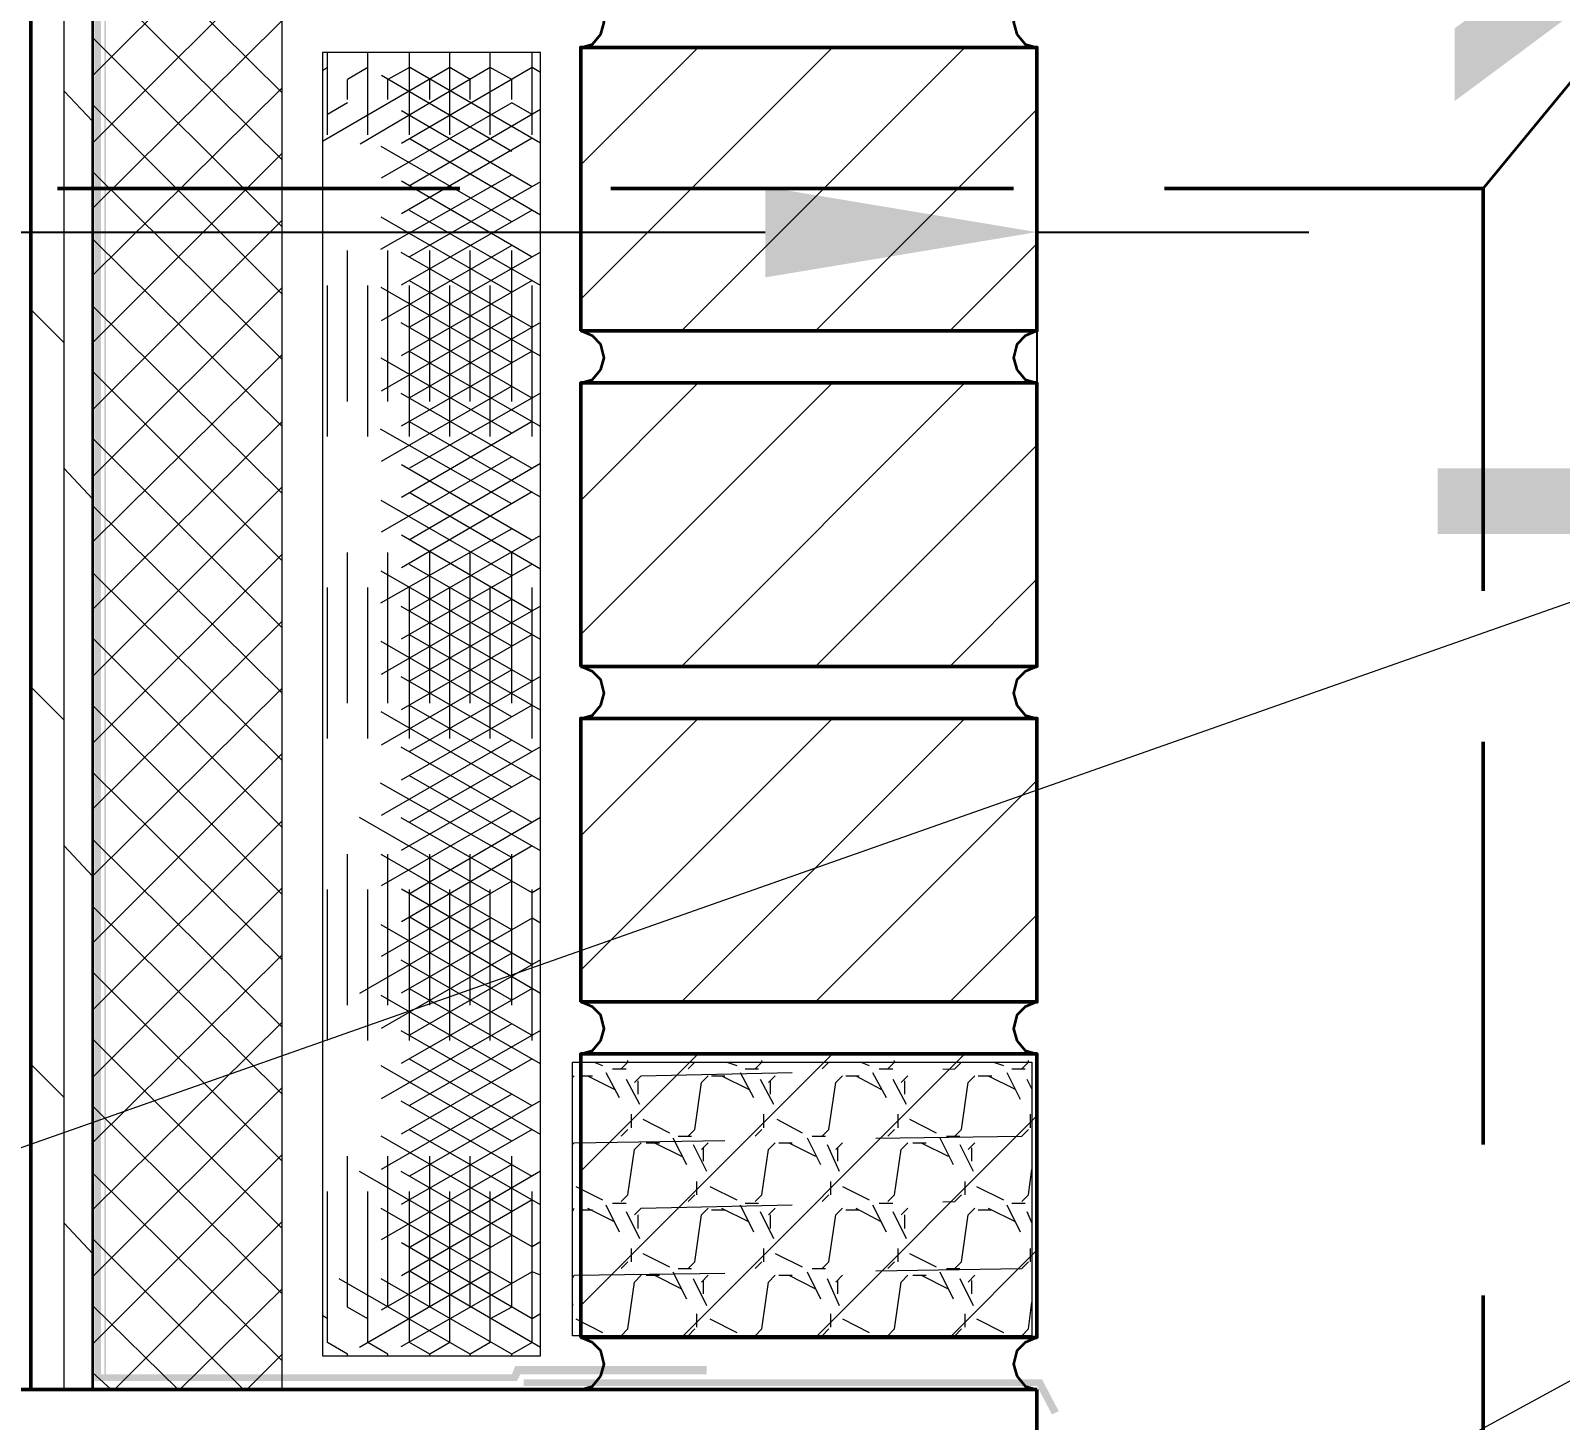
# Model space of a CAD drawing. Header units: inches. Extents: x 5 to 516, y -193 to 129.
# Drawn here: x 354.601 to 355.614, y -44.656 to -43.736 of the extents above; entities that cross this region are included whole.
import ezdxf

# ---------------------------------------------------------------- set-up
doc = ezdxf.new("R2010")
doc.units = ezdxf.units.IN
doc.header["$MEASUREMENT"] = 0
doc.linetypes.add('PDF_IMPORT', pattern=[1, 0.8, -0.2])
for name, color, linetype in [('Highlight', 210, 'Continuous'), ('PDF5_Geometry', 7, 'Continuous'), ('PDF5_Solid Fills', 7, 'Continuous')]:
    doc.layers.add(name, color=color, linetype=linetype)
doc.styles.get("Standard").update_dxf_attribs({"font": 'arial.ttf'})
doc.dimstyles.get("Standard").update_dxf_attribs({"dimtxt": 0.4, "dimasz": 0.18, "dimexe": 0.18, "dimexo": 0.0625, "dimgap": 0.09, "dimtad": 0, "dimtih": 1, "dimtoh": 1, "dimdec": 4, "dimlfac": 12, "dimzin": 0, "dimdsep": 46, "dimlunit": 4, "dimtxsty": 'Standard', "dimcen": 0.09, "dimadec": 3, "dimazin": 0, "dimtfac": 1, "dimtdec": 4, "dimtofl": 0, "dimtmove": 0, "dimatfit": 3, "dimfxl": 1, "dimtolj": 1, "dimtzin": 0, "dimarcsym": 0})

# ---------------------------------------------------------------- blocks, each defined once
blk = doc.blocks.new('*D82')
at = {"layer": 'Defpoints', "color": 0, "transparency": 16777216}
for p in [(355.2677, -43.7123), (354.0388, -43.7355), (355.2677, -43.8691)]:
    blk.add_point(p, dxfattribs=at)
at = {"layer": 'Highlight', "color": 0, "lineweight": -2, "transparency": 16777216}
for p, q in [((355.2677, -43.7748), (355.2677, -44.0491)), ((354.0388, -43.798), (354.0388, -44.0491)), ((354.2188, -43.8691), (355.0877, -43.8691)), ((355.2677, -43.8691), (355.4477, -43.8691))]:
    blk.add_line(p, q, dxfattribs=at)
at = {"layer": 'Highlight', "color": 0, "transparency": 16777216}
for points in [[(354.2188, -43.8391), (354.2188, -43.8991), (354.0388, -43.8691)], [(355.0877, -43.8391), (355.0877, -43.8991), (355.2677, -43.8691)]]:
    blk.add_solid(points, dxfattribs=at)
at = {"layer": 'Highlight', "color": 0, "transparency": 16777216, "insert": (356.2022, -43.8691), "char_height": 0.4, "attachment_point": 5}
blk.add_mtext('\\A1;1\'-2{\\H1x;\\S3/4;}"', dxfattribs=at)

msp = doc.modelspace()

# ---------------------------------------------------------------- hatches: boundary and pattern name
at = {"layer": 'PDF5_Solid Fills', "transparency": 33554559}
for points in [[(354.6510254, -44.6256769), (354.6499183, -43.4201215), (354.6499183, -44.6256769), (354.6476953, -44.6256769), (354.6476962, -43.3156769), (354.6432519, -43.3156769), (354.6432518, -44.6301215), (354.9232519, -44.6301215), (354.925474, -44.6256769), (355.048808, -44.6256769), (355.048808, -44.6201213), (354.9221397, -44.6201213), (354.9199185, -44.625677)], [(354.9276961, -44.6290101), (354.9276961, -44.6334546), (355.2676962, -44.6334547), (355.2776959, -44.6523436), (355.2821413, -44.6501212), (355.2710295, -44.6290101)]]:
    msp.add_hatch(color=256, dxfattribs=at).paths.add_polyline_path(points)

# ---------------------------------------------------------------- linework, layer by layer
at = {"layer": 'PDF5_Geometry', "lineweight": 35}
msp.add_lwpolyline([(354.6010292, -44.6356768), (354.6010292, -42.6356766), (354.6421403, -42.6356766), (354.6421403, -44.6356768)], close=True, dxfattribs=at)
at = {"layer": 'PDF5_Geometry', "lineweight": 15}
for points in [[(354.6021414, -44.6356768), (354.6021414, -42.6356766)], [(354.6232505, -44.6356768), (354.6232505, -42.6356766)], [(353.7510286, -44.7723436), (358.289918, -43.1745657), (358.7865848, -43.1745657)], [(354.9199175, -45.0123437), (358.2899177, -43.1745658), (358.7865846, -43.1745658)], [(354.6421397, -43.7656768), (354.7676953, -43.6401212)], [(354.7676958, -43.776788), (354.6421403, -43.6523436)], [(354.6421397, -43.8101214), (354.7676953, -43.6845659)], [(354.7676958, -43.8212324), (354.6421403, -43.6967879)], [(354.6421397, -43.8534547), (354.7676953, -43.7290102)], [(354.7676958, -43.865677), (354.6421403, -43.7401214)], [(354.9654746, -43.9134545), (355.1321413, -43.7467878)], [(354.9654746, -43.8245659), (355.0432524, -43.7467881)], [(355.0321409, -43.9345656), (355.2199187, -43.7467878)], [(354.7976958, -43.7601212), (354.7943624, -43.7623434)], [(354.8243636, -43.7601212), (354.8110303, -43.767899)], [(354.8521414, -43.7601212), (354.8376969, -43.767899)], [(354.8921398, -43.7678989), (354.8788064, -43.7601212)], [(354.9199175, -43.7678989), (354.9054731, -43.7601212)], [(354.9388068, -43.7634547), (354.9332512, -43.7601213)], [(354.6421397, -43.7956767), (354.6232509, -43.7756767)], [(354.6421397, -43.897899), (354.7676953, -43.7734546)], [(354.7676958, -43.9101213), (354.6421403, -43.7845658)], [(354.8110286, -43.7834547), (354.7976952, -43.7912325)], [(354.9332503, -43.7912325), (354.919917, -43.7834547)], [(355.1210307, -43.9345656), (355.2676973, -43.7878989)], [(354.6421397, -43.9423437), (354.7676953, -43.8167881)], [(354.7676958, -43.9534546), (354.6421403, -43.8290101)], [(354.6021414, -43.8378992), (354.6010303, -43.8367881)], [(354.6421397, -43.986788), (354.7676953, -43.8612324)], [(354.7676958, -43.9978992), (354.6421403, -43.8734548)], [(355.2099182, -43.9345656), (355.267696, -43.8767878)], [(354.6421397, -44.0312323), (354.7676953, -43.9056768)], [(354.6232505, -43.9423437), (354.6021394, -43.9212325)], [(354.7676958, -44.0423435), (354.6421403, -43.9178991)], [(354.6421397, -44.0745659), (354.7676953, -43.9501214)], [(354.7676958, -44.0867879), (354.6421403, -43.9612323)], [(354.9654746, -44.1356768), (355.1321413, -43.9690101)], [(354.9654746, -44.0467881), (355.0432524, -43.9690103)], [(355.0321409, -44.1567879), (355.2199187, -43.9690101)], [(354.6421397, -44.1190102), (354.7676953, -43.9945658)], [(354.7676958, -44.1312325), (354.6421403, -44.0056769)], [(355.1210307, -44.1567879), (355.2676973, -44.0101212)], [(354.6421397, -44.0456767), (354.6232509, -44.0256767)], [(354.6421397, -44.1634545), (354.7676953, -44.037899)], [(354.7676958, -44.1745658), (354.6421403, -44.0501213)], [(354.6421397, -44.2078992), (354.7676953, -44.0823436)], [(354.6021414, -44.0878992), (354.6010303, -44.0867881)], [(354.7676958, -44.2190101), (354.6421403, -44.0945657)], [(355.2099182, -44.1567879), (355.267696, -44.0990101)], [(354.6421397, -44.2512324), (354.7676953, -44.126788)], [(354.7676958, -44.2634547), (354.6421403, -44.1378992)], [(354.6232505, -44.1923437), (354.6021394, -44.1712326)], [(354.7676953, -44.1712323), (354.6421397, -44.2956768), (354.6232509, -44.2756768)], [(354.7676958, -44.3078991), (354.6421403, -44.1823435)], [(354.9654746, -44.357899), (355.1321413, -44.1912323)], [(354.9654746, -44.2690103), (355.0432524, -44.1912326)], [(355.0321409, -44.3790101), (355.2199187, -44.1912323)], [(354.6421397, -44.3401214), (354.7676953, -44.2145658)], [(354.7676958, -44.3512323), (354.6421403, -44.2267879)], [(355.1210307, -44.3790101), (355.2676973, -44.2323434)], [(354.6421397, -44.3845657), (354.7676953, -44.2590102)], [(354.7676958, -44.3956769), (354.6421403, -44.2712325)], [(354.6421397, -44.4290103), (354.7676953, -44.3034548)], [(354.9388068, -44.3034548), (354.9332512, -44.3067881)], [(354.7676958, -44.4401213), (354.6421403, -44.3156768)], [(354.9388068, -44.326788), (354.9332512, -44.3234547)], [(355.2099182, -44.3790101), (355.267696, -44.3212323)], [(354.6021414, -44.3378993), (354.6010303, -44.3367881)], [(354.6421397, -44.4723436), (354.7676953, -44.3478992)], [(354.7676958, -44.4845659), (354.6421403, -44.3590103)], [(354.6421397, -44.5167879), (354.7676953, -44.3923435)], [(354.7676958, -44.5290102), (354.6421403, -44.4034547)], [(354.9654746, -44.5801212), (355.1321413, -44.4134546)], [(354.9654746, -44.4912326), (355.0432524, -44.4134548)], [(355.0321409, -44.6012323), (355.2199187, -44.4134546)], [(354.6232505, -44.4423437), (354.6021394, -44.4212326)], [(354.9599182, -44.4290103), (354.9610293, -44.4278992)], [(354.9643624, -44.427899), (354.9732513, -44.427899)], [(354.9699189, -44.427899), (354.9876967, -44.4367879)], [(354.9743632, -44.4190102), (354.9799187, -44.4212324)], [(354.9821418, -44.4256769), (354.9910306, -44.4423435)], [(354.986586, -44.4234547), (354.9954749, -44.4234547)], [(354.9921402, -44.4234547), (354.9965847, -44.4190103)], [(354.9965845, -44.4190102), (354.9965845, -44.4178991)], [(355.0010287, -44.4323435), (355.0054732, -44.4278991)], [(355.0365851, -44.4234547), (355.0410296, -44.4190103)], [(355.0454736, -44.4323435), (355.0499181, -44.4278991)], [(355.05214, -44.427899), (355.0610289, -44.427899)], [(355.0588064, -44.427899), (355.0765842, -44.4367879)], [(355.0621408, -44.4190102), (355.0688074, -44.4212324)], [(355.0710293, -44.4256769), (355.0799182, -44.4423435)], [(355.0743636, -44.4234547), (355.0832525, -44.4234547)], [(355.08103, -44.4234547), (355.0854745, -44.4190103)], [(355.0854743, -44.4190102), (355.0854743, -44.4178991)], [(355.0899185, -44.4323435), (355.094363, -44.4278991)], [(355.1254749, -44.4234547), (355.1299194, -44.4190103)], [(355.1343634, -44.4323435), (355.1388079, -44.4278991)], [(355.1410298, -44.427899), (355.1499187, -44.427899)], [(355.1476962, -44.427899), (355.1643629, -44.4367879)], [(355.1510283, -44.4190102), (355.1565839, -44.4212324)], [(355.1588069, -44.4256769), (355.1676958, -44.4423435)], [(355.1632512, -44.4234547), (355.1721401, -44.4234547)], [(355.1688076, -44.4234547), (355.1732521, -44.4190103)], [(355.1732519, -44.4190102), (355.1732519, -44.4178991)], [(355.1776962, -44.4323435), (355.1821406, -44.4278991)], [(355.2132525, -44.4234547), (355.217697, -44.4190103)], [(355.2221411, -44.4323435), (355.2265855, -44.4278991)], [(355.2288074, -44.427899), (355.2376963, -44.427899)], [(355.2354738, -44.427899), (355.2532516, -44.4367879)], [(355.2388059, -44.4190102), (355.2454726, -44.4212324)], [(355.2476967, -44.4256769), (355.2565856, -44.4434546)], [(355.2510288, -44.4234547), (355.2599177, -44.4234547)], [(355.2576952, -44.4234547), (355.2621396, -44.4190103)], [(355.2621394, -44.4190102), (355.2621394, -44.4178991)], [(354.6421397, -44.5612326), (354.7676953, -44.435677)], [(354.9954745, -44.4301214), (355.0043634, -44.4467881)], [(355.0032509, -44.4312325), (355.0032509, -44.4401214)], [(355.0410294, -44.4634548), (355.0454738, -44.4323437)], [(355.0843621, -44.4301214), (355.093251, -44.4467881)], [(355.0910285, -44.4312325), (355.0910285, -44.4401214)], [(355.1299192, -44.4634548), (355.1343636, -44.4323437)], [(355.1721397, -44.4301214), (355.1810286, -44.4467881)], [(355.1799183, -44.4312325), (355.1799183, -44.4401214)], [(355.2176968, -44.4634548), (355.2221412, -44.4323437)], [(355.2610295, -44.4301214), (355.2643628, -44.4367881)], [(354.7676958, -44.5723435), (354.6421403, -44.447899)], [(354.9988066, -44.4534546), (354.9988066, -44.4623435)], [(355.0065852, -44.4567881), (355.024363, -44.465677)], [(355.0865842, -44.4534546), (355.0865842, -44.4623435)], [(355.0954727, -44.4567881), (355.1121394, -44.465677)], [(355.1210307, -44.6012323), (355.2676973, -44.4545657)], [(355.175474, -44.4534546), (355.175474, -44.4623435)], [(355.1832504, -44.4567881), (355.2010281, -44.465677)], [(355.2632516, -44.4534546), (355.2632516, -44.4623435)], [(354.9921402, -44.4678991), (354.9965847, -44.4634546)], [(355.0299187, -44.4678991), (355.0388076, -44.4678991)], [(355.0365851, -44.4678991), (355.0410296, -44.4634546)], [(355.08103, -44.4678991), (355.0854745, -44.4634546)], [(355.1188063, -44.4678991), (355.1276952, -44.4678991)], [(355.1254749, -44.4678991), (355.1299194, -44.4634546)], [(355.1688076, -44.4678991), (355.1732521, -44.4634546)], [(355.2076961, -44.4678991), (355.216585, -44.4678991)], [(355.2132525, -44.4678991), (355.217697, -44.4634546)], [(355.2576952, -44.4678991), (355.2621396, -44.4634546)], [(354.9599182, -44.4734547), (354.9610293, -44.4723436)], [(354.9965845, -44.5067881), (355.0010289, -44.4767881)], [(355.0010287, -44.4767882), (355.0054732, -44.4723437)], [(355.0088073, -44.4723436), (355.0176962, -44.4723436)], [(355.0143638, -44.4723436), (355.0321416, -44.4812325)], [(355.0265844, -44.4690101), (355.0354733, -44.4867879)], [(355.0399172, -44.4734547), (355.0488061, -44.4912325)], [(355.0454736, -44.4767882), (355.0499181, -44.4723437)], [(355.0465858, -44.4756768), (355.0465858, -44.4845657)], [(355.0854743, -44.5067881), (355.0899187, -44.4767881)], [(355.0899185, -44.4767882), (355.094363, -44.4723437)], [(355.0965849, -44.4723436), (355.1054738, -44.4723436)], [(355.1032513, -44.4723436), (355.1210291, -44.4812325)], [(355.1154742, -44.4690101), (355.1243631, -44.4867879)], [(355.128807, -44.4734547), (355.1365848, -44.4912325)], [(355.1343634, -44.4767882), (355.1388079, -44.4723437)], [(355.1354734, -44.4756768), (355.1354734, -44.4845657)], [(355.1732519, -44.5067881), (355.1776963, -44.4767881)], [(355.1776962, -44.4767882), (355.1821406, -44.4723437)], [(355.1854747, -44.4723436), (355.1943636, -44.4723436)], [(355.1910289, -44.4723436), (355.2088067, -44.4812325)], [(355.2032518, -44.4690101), (355.2121407, -44.4867879)], [(355.2165846, -44.4734547), (355.2254735, -44.4912325)], [(355.2221411, -44.4767882), (355.2265855, -44.4723437)], [(355.2243632, -44.4756768), (355.2243632, -44.4845657)], [(354.6421397, -44.6056769), (354.7676953, -44.4801213)], [(354.7676958, -44.6167881), (354.6421403, -44.4923437)], [(354.9599182, -44.4912326), (354.9599182, -44.4901215)], [(355.0421416, -44.4978993), (355.0421416, -44.5067881)], [(355.1310291, -44.4978993), (355.1310291, -44.5067881)], [(355.2199189, -44.4978993), (355.2199189, -44.5067881)], [(355.2621394, -44.5067881), (355.2643617, -44.4901214)], [(354.9621403, -44.5012325), (354.9799181, -44.5101213)], [(354.9921402, -44.5112323), (354.9965847, -44.5067879)], [(355.0365851, -44.5112323), (355.0410296, -44.5067879)], [(355.0510301, -44.5012325), (355.0688079, -44.5101213)], [(355.08103, -44.5112323), (355.0854745, -44.5067879)], [(355.1254749, -44.5112323), (355.1299194, -44.5067879)], [(355.1388077, -44.5012325), (355.1565855, -44.5101213)], [(355.1688076, -44.5112323), (355.1732521, -44.5067879)], [(355.2132525, -44.5112323), (355.217697, -44.5067879)], [(355.2276953, -44.5012325), (355.245473, -44.5101213)], [(355.2576952, -44.5112323), (355.2621396, -44.5067879)], [(354.9599182, -44.517899), (354.9610293, -44.5156768)], [(354.9643624, -44.5167879), (354.9732513, -44.5167879)], [(354.9699189, -44.5156769), (354.9876967, -44.5245658)], [(354.9821418, -44.5134547), (354.9910306, -44.5312325)], [(354.986586, -44.5123437), (354.9954749, -44.5123437)], [(354.9954745, -44.517899), (355.0043634, -44.5356768)], [(355.0010287, -44.5201214), (355.0054732, -44.515677)], [(355.0454736, -44.5201214), (355.0499181, -44.515677)], [(355.05214, -44.5167879), (355.0610289, -44.5167879)], [(355.0588064, -44.5156769), (355.0765842, -44.5245658)], [(355.0710293, -44.5134547), (355.0799182, -44.5312325)], [(355.0743636, -44.5123437), (355.0832525, -44.5123437)], [(355.0843621, -44.517899), (355.093251, -44.5356768)], [(355.0899185, -44.5201214), (355.094363, -44.515677)], [(355.1343634, -44.5201214), (355.1388079, -44.515677)], [(355.1410298, -44.5167879), (355.1499187, -44.5167879)], [(355.1476962, -44.5156769), (355.1643629, -44.5245658)], [(355.1588069, -44.5134547), (355.1676958, -44.5312325)], [(355.1632512, -44.5123437), (355.1721401, -44.5123437)], [(355.1721397, -44.517899), (355.1810286, -44.5356768)], [(355.1776962, -44.5201214), (355.1821406, -44.515677)], [(355.2221411, -44.5201214), (355.2265855, -44.515677)], [(355.2288074, -44.5167879), (355.2376963, -44.5167879)], [(355.2354738, -44.5156769), (355.2532516, -44.5245658)], [(355.2476967, -44.5134547), (355.2565856, -44.5312325)], [(355.2510288, -44.5123437), (355.2599177, -44.5123437)], [(355.2610295, -44.517899), (355.2643628, -44.5256768)], [(354.6421397, -44.5456768), (354.6232509, -44.5256768)], [(354.6565847, -44.6356768), (354.7676958, -44.5245657)], [(355.0032509, -44.5201214), (355.0032509, -44.5290103)], [(355.0410294, -44.5512324), (355.0454738, -44.5201213)], [(355.0910285, -44.5201214), (355.0910285, -44.5290103)], [(355.1299192, -44.5512324), (355.1343636, -44.5201213)], [(355.1799183, -44.5201214), (355.1799183, -44.5290103)], [(355.2176968, -44.5512324), (355.2221412, -44.5201213)], [(354.7421402, -44.6356768), (354.6421402, -44.5356768)], [(354.9388068, -44.537899), (354.9332512, -44.5412324)], [(354.9988066, -44.5423436), (354.9988066, -44.5512325)], [(355.0065852, -44.5456768), (355.024363, -44.5545657)], [(355.0865842, -44.5423436), (355.0865842, -44.5512325)], [(355.0943628, -44.5456768), (355.1121406, -44.5545657)], [(355.175474, -44.5423436), (355.175474, -44.5512325)], [(355.1832504, -44.5456768), (355.2010281, -44.5545657)], [(355.2099182, -44.6012323), (355.267696, -44.5434546)], [(355.2632516, -44.5423436), (355.2632516, -44.5512325)], [(354.9388068, -44.5601215), (354.9332512, -44.5578993)], [(354.9921402, -44.5556769), (354.9965847, -44.5512325)], [(355.0265844, -44.5578991), (355.0354733, -44.5756769)], [(355.0299187, -44.5556769), (355.0388076, -44.5556769)], [(355.0365851, -44.5556769), (355.0410296, -44.5512325)], [(355.08103, -44.5556769), (355.0854745, -44.5512325)], [(355.1154742, -44.5578991), (355.1243631, -44.5756769)], [(355.1188063, -44.5556769), (355.1276952, -44.5556769)], [(355.1254749, -44.5556769), (355.1299194, -44.5512325)], [(355.1688076, -44.5556769), (355.1732521, -44.5512325)], [(355.2032518, -44.5578991), (355.2121407, -44.5756769)], [(355.2076961, -44.5556769), (355.216585, -44.5556769)], [(355.2132525, -44.5556769), (355.217697, -44.5512325)], [(355.2576952, -44.5556769), (355.2621396, -44.5512325)], [(354.6999174, -44.6356768), (354.7676952, -44.5690101)], [(354.9599182, -44.5623436), (354.9610293, -44.5601214)], [(354.9965845, -44.595677), (355.0010289, -44.5645659)], [(355.0010287, -44.5645658), (355.0054732, -44.5601213)], [(355.0088073, -44.5601215), (355.0176962, -44.5601215)], [(355.0143638, -44.5601215), (355.0321416, -44.5690104)], [(355.0399172, -44.5623436), (355.0488061, -44.5801214)], [(355.0454736, -44.5645658), (355.0499181, -44.5601213)], [(355.0465858, -44.5634547), (355.0465858, -44.5723436)], [(355.0854743, -44.595677), (355.0899187, -44.5645659)], [(355.0899185, -44.5645658), (355.094363, -44.5601213)], [(355.0965849, -44.5601215), (355.1054738, -44.5601215)], [(355.1032513, -44.5601215), (355.1210291, -44.5690104)], [(355.128807, -44.5623436), (355.1365848, -44.5801214)], [(355.1343634, -44.5645658), (355.1388079, -44.5601213)], [(355.1354734, -44.5634547), (355.1354734, -44.5723436)], [(355.1732519, -44.595677), (355.1776963, -44.5645659)], [(355.1776962, -44.5645658), (355.1821406, -44.5601213)], [(355.1854747, -44.5601215), (355.1943636, -44.5601215)], [(355.1910289, -44.5601215), (355.2088067, -44.5690104)], [(355.2165846, -44.5623436), (355.2254735, -44.5801214)], [(355.2221411, -44.5645658), (355.2265855, -44.5601213)], [(355.2243632, -44.5634547), (355.2243632, -44.5723436)], [(354.9599182, -44.5790102), (354.9599182, -44.5801213)], [(355.2621394, -44.595677), (355.2643617, -44.5778992)], [(354.6021414, -44.5878993), (354.6010303, -44.5867882)], [(354.6988075, -44.6356768), (354.6421408, -44.5801212)], [(354.7976958, -44.5890103), (354.7943624, -44.5867881)], [(354.8243636, -44.5890103), (354.8110303, -44.5812326)], [(354.9199175, -44.5812326), (354.9054731, -44.5890104)], [(354.9388068, -44.5856769), (354.9332512, -44.5890102)], [(354.9621403, -44.5890103), (354.9799181, -44.5978992)], [(355.0421416, -44.5856769), (355.0421416, -44.5945657)], [(355.0510301, -44.5890103), (355.0688079, -44.5978992)], [(355.1310291, -44.5856769), (355.1310291, -44.5945657)], [(355.1388077, -44.5890103), (355.1565855, -44.5978992)], [(355.2199189, -44.5856769), (355.2199189, -44.5945657)], [(355.2276953, -44.5890103), (355.245473, -44.5978992)], [(354.9921402, -44.6001213), (354.9965847, -44.5956768)], [(355.0354729, -44.6001213), (355.036584, -44.6001213)], [(355.0365851, -44.6001213), (355.0410296, -44.5956768)], [(355.08103, -44.6001213), (355.0854745, -44.5956768)], [(355.1243627, -44.6001213), (355.1254738, -44.6001213)], [(355.1254749, -44.6001213), (355.1299194, -44.5956768)], [(355.1688076, -44.6001213), (355.1732521, -44.5956768)], [(355.2121403, -44.6001213), (355.2132514, -44.6001213)], [(355.2132525, -44.6001213), (355.217697, -44.5956768)], [(355.2576952, -44.6001213), (355.2621396, -44.5956768)], [(354.8110286, -44.6123436), (354.7976952, -44.6045658)], [(354.8376964, -44.6123436), (354.8243631, -44.6045658)], [(354.8654742, -44.6123436), (354.8521408, -44.6045658)], [(354.878807, -44.6045658), (354.8654736, -44.6123436)], [(354.9054726, -44.6045658), (354.8921392, -44.6123436)], [(354.9332503, -44.6045658), (354.919917, -44.6123436)], [(354.7443623, -44.6356768), (354.7676957, -44.6123435)], [(354.8110286, -44.6134546), (354.8110286, -44.6123435)], [(354.8376964, -44.6134546), (354.8376964, -44.6123435)], [(354.8654742, -44.6134546), (354.8654742, -44.6123435)], [(354.8921398, -44.6134546), (354.8921398, -44.6123435)], [(354.9199175, -44.6134546), (354.9199175, -44.6123435)], [(354.6543626, -44.6356768), (354.6421404, -44.6245657)]]:
    msp.add_lwpolyline(points, dxfattribs=at)
for points in [[(354.7676958, -44.6356768), (354.7676958, -42.9278989), (354.6421403, -42.9278989), (354.6421403, -44.6356768)], [(354.9388068, -44.6134547), (354.9388068, -43.7501213), (354.7943623, -43.7501213), (354.7943623, -44.6134547)], [(354.9599182, -44.6001213), (354.9599182, -44.4190102), (355.2643627, -44.4190102), (355.2643627, -44.6001213)]]:
    msp.add_lwpolyline(points, close=True, dxfattribs=at)
at = {"layer": 'PDF5_Geometry', "lineweight": 35}
for points in [[(355.5632517, -43.8401212), (356.0188073, -43.2867879), (356.2610296, -43.2867879), (356.8232519, -43.2867879)], [(354.9654746, -43.7467878), (354.9732524, -43.7445656), (354.978808, -43.737899), (354.9810302, -43.7301212), (354.978808, -43.7212323), (354.9732524, -43.7156767), (354.9654746, -43.7123434)], [(355.2676959, -43.7123434), (355.2599181, -43.7156767), (355.2543626, -43.7212323), (355.2521403, -43.7301212), (355.2543626, -43.7378989), (355.2599181, -43.7445656), (355.2676959, -43.7467878)], [(354.9654746, -43.9690101), (354.9732524, -43.9667879), (354.978808, -43.9601212), (354.9810302, -43.9523434), (354.978808, -43.9434545), (354.9732524, -43.937899), (354.9654746, -43.9345656)], [(355.2676959, -43.9345656), (355.2599181, -43.937899), (355.2543626, -43.9434545), (355.2521403, -43.9523434), (355.2543626, -43.9601212), (355.2599181, -43.9667879), (355.2676959, -43.9690101)], [(354.9654746, -44.1912323), (354.9732524, -44.1890101), (354.978808, -44.1823434), (354.9810302, -44.1745657), (354.978808, -44.1656768), (354.9732524, -44.1601212), (354.9654746, -44.1567879)], [(355.2676959, -44.1567879), (355.2599181, -44.1601212), (355.2543626, -44.1656768), (355.2521403, -44.1745656), (355.2543626, -44.1823434), (355.2599181, -44.1890101), (355.2676959, -44.1912323)], [(354.9654746, -44.4134546), (354.9732524, -44.4112323), (354.978808, -44.4045657), (354.9810302, -44.3967879), (354.978808, -44.387899), (354.9732524, -44.3823435), (354.9654746, -44.3790101)], [(355.2676959, -44.3790101), (355.2599181, -44.3823434), (355.2543626, -44.387899), (355.2521403, -44.3967879), (355.2543626, -44.4045657), (355.2599181, -44.4112323), (355.2676959, -44.4134546)], [(354.9654746, -44.6356768), (354.9732524, -44.6334546), (354.978808, -44.6267879), (354.9810302, -44.6190101), (354.978808, -44.6101212), (354.9732524, -44.6045657), (354.9654746, -44.6012324)], [(355.2676959, -44.6012323), (355.2599181, -44.6045657), (355.2543626, -44.6101212), (355.2521403, -44.6190101), (355.2543626, -44.6267879), (355.2599181, -44.6334546), (355.2676959, -44.6356768)]]:
    msp.add_lwpolyline(points, dxfattribs=at)
at = {"layer": 'PDF5_Geometry', "lineweight": 50}
for points in [[(354.9654746, -43.9345656), (354.9654746, -43.7467878), (355.2676969, -43.7467878), (355.2676969, -43.9345656)], [(354.9654746, -44.1567879), (354.9654746, -43.9690101), (355.2676969, -43.9690101), (355.2676969, -44.1567879)], [(354.9654746, -44.3790101), (354.9654746, -44.1912323), (355.2676969, -44.1912323), (355.2676969, -44.3790101)], [(354.9654746, -44.6012324), (354.9654746, -44.4134546), (355.2676969, -44.4134546), (355.2676969, -44.6012324)]]:
    msp.add_lwpolyline(points, close=True, dxfattribs=at)
at = {"layer": 'PDF5_Geometry', "linetype": 'PDF_IMPORT', "lineweight": 15, "ltscale": 0.016667}
for points in [[(354.7976958, -44.6045658), (354.7976958, -43.7501212)], [(354.8243636, -44.6045658), (354.8243636, -43.7501212)], [(354.8521414, -44.6045658), (354.8521414, -43.7501212)], [(354.878807, -44.6045658), (354.878807, -43.7501212)], [(354.9054726, -44.6045658), (354.9054726, -43.7501212)], [(354.9332503, -44.6045658), (354.9332503, -43.7501212)], [(354.8110286, -44.5812326), (354.8110286, -43.7678992)], [(354.8376964, -44.5812326), (354.8376964, -43.7678992)], [(354.8654742, -44.5812326), (354.8654742, -43.7678992)], [(354.8921398, -44.5812326), (354.8921398, -43.7678992)], [(354.9199175, -44.5812326), (354.9199175, -43.7678992)]]:
    msp.add_lwpolyline(points, dxfattribs=at)
at = {"layer": 'PDF5_Geometry', "linetype": 'PDF_IMPORT', "lineweight": 15, "ltscale": 0.015436}
for points in [[(354.878807, -43.7601212), (354.7943624, -43.8090102)], [(354.9388068, -43.8101214), (354.8521408, -43.7601212)], [(354.9388068, -43.9045657), (354.8110303, -43.8312325)], [(354.9388068, -43.8356768), (354.8110303, -43.9090103)], [(354.9388068, -43.9512325), (354.8110303, -43.877899)], [(354.9388068, -43.8823435), (354.8110303, -43.9556768)], [(354.9388068, -43.9978992), (354.8110303, -43.9245657)], [(354.9388068, -43.9290103), (354.8110303, -44.0023435)], [(354.9388068, -44.0445657), (354.8110303, -43.9712325)], [(354.9388068, -43.9756768), (354.8110303, -44.0490103)], [(354.9388068, -44.0923435), (354.8110303, -44.0178992)], [(354.9388068, -44.0223435), (354.8110303, -44.0967881)], [(354.9388068, -44.1390102), (354.8110303, -44.0656767)], [(354.9388068, -44.0701213), (354.8110303, -44.1434545)], [(354.9388068, -44.185677), (354.8110303, -44.1123435)], [(354.9388068, -44.1167881), (354.8110303, -44.1901213)], [(354.9388068, -44.2323435), (354.8110303, -44.1590102)], [(354.9388068, -44.1634545), (354.8110303, -44.236788)], [(354.9388068, -44.2790102), (354.8110303, -44.205677)], [(354.9388068, -44.2101213), (354.8110303, -44.2834548)], [(354.9054726, -44.306788), (354.8110303, -44.2523435)], [(354.9388068, -44.256788), (354.8110303, -44.3312323)], [(354.9388068, -44.3734548), (354.8110303, -44.2990102)], [(354.9054726, -44.3234545), (354.8110303, -44.3778991)], [(354.9388068, -44.4201212), (354.8110303, -44.346788)], [(354.9388068, -44.3512323), (354.8110303, -44.4245658)], [(354.9388068, -44.466788), (354.8110303, -44.3934548)], [(354.9388068, -44.3978991), (354.8110303, -44.4712326)], [(354.9388068, -44.5134547), (354.8110303, -44.4401212)], [(354.9388068, -44.4445658), (354.8110303, -44.517899)], [(354.9054726, -44.5412325), (354.8110303, -44.486788)], [(354.9388068, -44.4912326), (354.8110303, -44.5656769)], [(354.9388068, -44.607899), (354.8110303, -44.5334547)], [(354.9054726, -44.5578991), (354.8110303, -44.6123436)]]:
    msp.add_lwpolyline(points, dxfattribs=at)
at = {"layer": 'PDF5_Geometry', "linetype": 'PDF_IMPORT', "lineweight": 15, "ltscale": 0.01696}
for points in [[(354.9332503, -43.7601212), (354.7976952, -43.8390103)], [(354.9199175, -43.8156768), (354.8243631, -43.7601212)]]:
    msp.add_lwpolyline(points, dxfattribs=at)
at = {"layer": 'PDF5_Geometry', "linetype": 'PDF_IMPORT', "lineweight": 15, "ltscale": 0.016405}
for points in [[(354.9332503, -43.8390103), (354.7976952, -43.7601212)], [(354.9199175, -43.7834547), (354.7943624, -43.8556769)], [(354.9199175, -43.8623435), (354.7943624, -43.7901214)], [(354.9332503, -43.8856767), (354.7976952, -43.8067879)], [(354.9332503, -43.806788), (354.7976952, -43.8856768)], [(354.9199175, -43.8312325), (354.7943624, -43.9023436)], [(354.9199175, -43.9090103), (354.7943624, -43.8367881)], [(354.9332503, -43.9323435), (354.7976952, -43.8545657)], [(354.9332503, -43.8545658), (354.7976952, -43.9323435)], [(354.9199175, -43.877899), (354.7943624, -43.9501212)], [(354.9199175, -43.9556767), (354.7943624, -43.8834545)], [(354.9332503, -43.9012325), (354.7976952, -43.9790103)], [(354.9332503, -43.9790102), (354.7976952, -43.9012325)], [(354.9199175, -43.9245658), (354.7943624, -43.996788)], [(354.9199175, -44.0023435), (354.7943624, -43.9301213)], [(354.9332503, -43.947899), (354.7976952, -44.0256767)], [(354.9332503, -44.025677), (354.7976952, -43.947899)], [(354.9199175, -43.9712325), (354.7943624, -44.0434547)], [(354.9199175, -44.0490102), (354.7943624, -43.9778991)], [(354.9332503, -43.9945657), (354.7976952, -44.0734546)], [(354.9332503, -44.0734545), (354.7976952, -43.9945657)], [(354.9199175, -44.017899), (354.7943624, -44.0901214)], [(354.9199175, -44.096788), (354.7943624, -44.0245659)], [(354.9332503, -44.1201213), (354.7976952, -44.0412324)], [(354.9332503, -44.0412325), (354.7976952, -44.1201213)], [(354.9199175, -44.0656768), (354.7943624, -44.1367879)], [(354.9199175, -44.1434548), (354.7943624, -44.0712323)], [(354.9332503, -44.0890103), (354.7976952, -44.1667881)], [(354.9332503, -44.166788), (354.7976952, -44.0890103)], [(354.9199175, -44.1123435), (354.7943624, -44.1845657)], [(354.9199175, -44.1901213), (354.7943624, -44.1178991)], [(354.9332503, -44.1356768), (354.7976952, -44.2134545)], [(354.9332503, -44.2134548), (354.7976952, -44.135677)], [(354.9199175, -44.1590103), (354.7943624, -44.2312325)], [(354.9199175, -44.236788), (354.7943624, -44.1645658)], [(354.9332503, -44.1823435), (354.7976952, -44.2601213)], [(354.9332503, -44.2601212), (354.7976952, -44.1823435)], [(354.9199175, -44.2056767), (354.7943624, -44.2778992)], [(354.9199175, -44.2834548), (354.7943624, -44.2123437)], [(354.9332503, -44.306788), (354.7976952, -44.2290102)], [(354.9332503, -44.2290103), (354.7976952, -44.306788)], [(354.9199175, -44.2523435), (354.7943624, -44.3245657)], [(354.9199175, -44.3312326), (354.7943624, -44.2590101)], [(354.9332503, -44.275677), (354.7976952, -44.3545658)], [(354.9332503, -44.3545658), (354.7976952, -44.275677)], [(354.9199175, -44.2990102), (354.7943624, -44.3712324)], [(354.9199175, -44.377899), (354.7943624, -44.3056769)], [(354.9332503, -44.3234545), (354.7976952, -44.4012326)], [(354.9332503, -44.4012326), (354.7976952, -44.3234548)], [(354.9199175, -44.3467881), (354.7943624, -44.4190103)], [(354.9199175, -44.4245658), (354.7943624, -44.3523436)], [(354.9332503, -44.3701213), (354.7976952, -44.4478991)], [(354.9332503, -44.447899), (354.7976952, -44.3701213)], [(354.9199175, -44.3934548), (354.7943624, -44.465677)], [(354.9199175, -44.4712325), (354.7943624, -44.3990103)], [(354.9332503, -44.416788), (354.7976952, -44.4945658)], [(354.9332503, -44.4945658), (354.7976952, -44.416788)], [(354.9199175, -44.4401213), (354.7943624, -44.5123435)], [(354.9199175, -44.517899), (354.7943624, -44.4456768)], [(354.9332503, -44.4634548), (354.7976952, -44.5412326)], [(354.9332503, -44.5412325), (354.7976952, -44.4634548)], [(354.9199175, -44.486788), (354.7943624, -44.5590102)], [(354.9199175, -44.5656768), (354.7943624, -44.4934547)], [(354.9332503, -44.5890103), (354.7976952, -44.5101212)], [(354.9332503, -44.5101213), (354.7976952, -44.5890104)], [(354.9199175, -44.5334548), (354.7943624, -44.6056769)], [(354.9199175, -44.6123436), (354.7943624, -44.5401214)], [(354.8921398, -44.6123436), (354.7976952, -44.557899)], [(354.9332503, -44.5578991), (354.8376969, -44.6123436)]]:
    msp.add_lwpolyline(points, dxfattribs=at)
at = {"layer": 'PDF5_Geometry', "linetype": 'PDF_IMPORT', "lineweight": 15, "ltscale": 0.016025}
for points in [[(354.9054726, -43.7601212), (354.8110303, -43.8156768)], [(354.9388068, -43.857899), (354.8110303, -43.7834547)], [(354.9388068, -43.787899), (354.8110303, -43.8623435)]]:
    msp.add_lwpolyline(points, dxfattribs=at)
at = {"layer": 'PDF5_Geometry', "linetype": 'PDF_IMPORT', "lineweight": 50, "ltscale": 0.333333}
msp.add_lwpolyline([(355.5632507, -43.8401213), (355.5632507, -44.8456769), (353.8854742, -44.845677), (353.8854733, -43.8401213), (355.5632521, -43.8401213)], dxfattribs=at)
at = {"layer": 'PDF5_Geometry', "linetype": 'PDF_IMPORT', "lineweight": 15, "ltscale": 0.031427}
for points in [[(355.005473, -44.427899), (355.2132515, -44.4234545)], [(354.9610281, -44.4723436), (355.2576964, -44.4678992)], [(355.005473, -44.5156769), (355.2132515, -44.5112324)], [(354.9610281, -44.5601215), (355.2576964, -44.555677)]]:
    msp.add_lwpolyline(points, dxfattribs=at)
at = {"layer": 'PDF5_Geometry', "linetype": 'PDF_IMPORT', "lineweight": 50, "ltscale": 5.594445}
msp.add_lwpolyline([(348.5065847, -44.6356768), (355.2676956, -44.6356768)], dxfattribs=at)
at = {"layer": 'PDF5_Geometry', "linetype": 'PDF_IMPORT', "lineweight": 50, "ltscale": 0.083333}
msp.add_lwpolyline([(355.2676959, -45.9123436), (355.2676959, -44.6356768)], dxfattribs=at)
at = {"layer": 'PDF5_Solid Fills', "lineweight": 50, "transparency": 33554559}
msp.add_solid([(354.6510283, -44.6301215), (354.6499172, -43.4201215), (354.6510283, -43.4201215)], dxfattribs=at)

# ---------------------------------------------------------------- dimensions: what is measured, and where the dimension line sits
at = {"layer": 'Highlight'}
dim = msp.add_linear_dim(base=(355.2676969, -43.8691018), p1=(354.0388066, -43.7355341), p2=(355.2676969, -43.7123434), dimstyle='Standard', dxfattribs=at)
dim.commit()
dim.dimension.update_dxf_attribs({"geometry": '*D82', "text_midpoint": (356.2022262, -43.8691018)})

doc.saveas('drawing.dxf')
